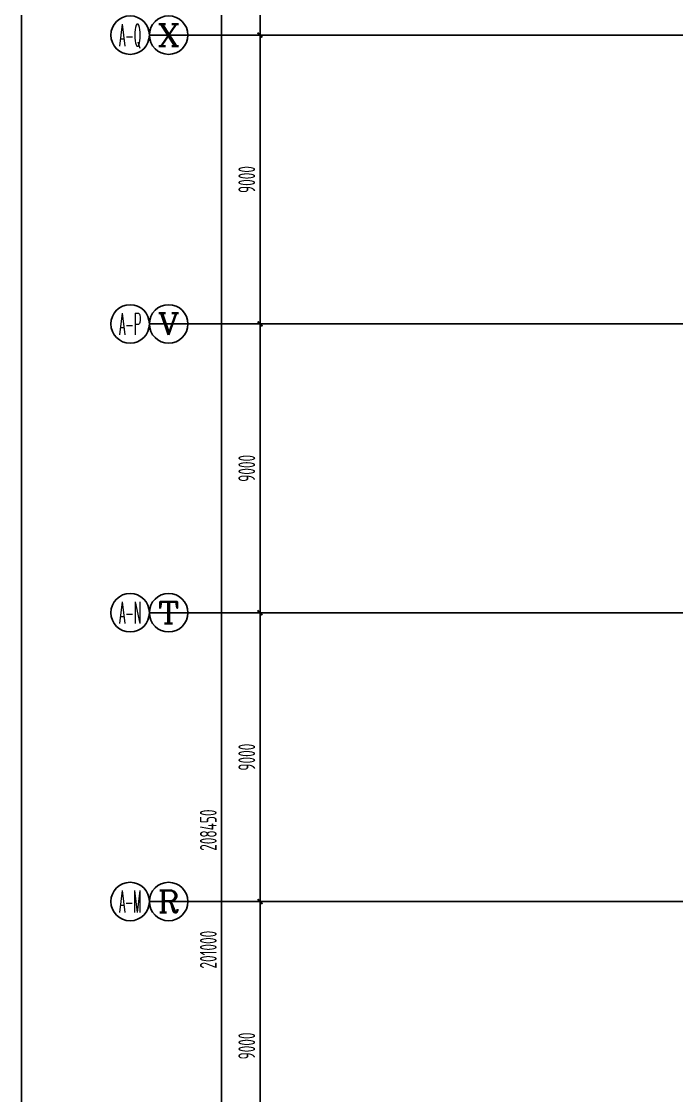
# Model space of a CAD drawing. Extents: x -20827274 to 1300756471, y -549375 to 3431892.
# Drawn here: x -124307 to -103877, y -280305 to -246835 of the extents above; entities that cross this region are included whole.
import ezdxf
from ezdxf.enums import TextEntityAlignment as Align

# ---------------------------------------------------------------- set-up
doc = ezdxf.new("R2010")
doc.units = 0
doc.header["$LTSCALE"] = 10
doc.linetypes.add('暖附图底图$0$DASH', pattern=[0.35, 0.25, -0.1])
doc.linetypes.add('暖附图底图$0$DOTE', pattern=[2.42, 2, -0.2, 0.02, -0.2])
for name, color, linetype in [('1-zs', 3, 'Continuous'), ('A-PUB_TITLE', 4, 'Continuous'), ('AXIS_TEXT', 7, 'Continuous'), ('暖附图底图$0$1-标注暖通', 8, 'Continuous'), ('暖附图底图$0$AXIS', 8, 'Continuous'), ('暖附图底图$0$AXIS_TEXT', 8, 'Continuous'), ('暖附图底图$0$DOTE', 8, 'Continuous')]:
    doc.layers.add(name, color=color, linetype=linetype)
doc.styles.add('COMPLEX', font='COMPLEX.shx', dxfattribs={"width": 0.65})
doc.styles.add('暖附图底图$0$8B2_02_T3', font='tssdeng.shx', dxfattribs={"width": 0.6, "bigfont": 'TSSDCHN.shx'})
doc.styles.add('暖附图底图$0$_TCH_AXIS', font='COMPLEX', dxfattribs={"bigfont": 'GBCBIG'})
doc.dimstyles.new('暖附图底图$0$_TCH_ARCH&&150', dxfattribs={"dimtxt": 525, "dimasz": 150, "dimexe": 375, "dimexo": 450, "dimgap": 150, "dimtad": 1, "dimdec": 0, "dimrnd": 50, "dimzin": 0, "dimdsep": 46, "dimtxsty": '暖附图底图$0$8B2_02_T3', "dimblk": '暖附图底图$0$_ArchTick', "dimcen": 0.09, "dimclrt": 7, "dimazin": 2, "dimtfac": 1, "dimtdec": 0, "dimtix": 1, "dimtmove": 2, "dimatfit": 3, "dimfxl": 0, "dimtolj": 1, "dimtzin": 0, "dimarcsym": 0})

# ---------------------------------------------------------------- blocks, each defined once
blk = doc.blocks.new('_AXISO')
blk.add_circle((0, 0), 0.5)
at = {"layer": 'AXIS_TEXT', "style": 'COMPLEX', "width": 1.041667}
blk.add_attdef('A', text='', height=0.56, dxfattribs=at).set_placement((-0.25, -0.28), (0.25, -0.28), align=Align.FIT)
blk = doc.blocks.new('暖附图底图$0$_ArchTick')
at = {"color": 0, "linetype": 'ByBlock', "const_width": 0.4}
blk.add_lwpolyline([(-0.5, -0.5), (0.5, 0.5)], dxfattribs=at)
blk = doc.blocks.new('*D3182')
at = {"layer": 'Defpoints', "color": 0, "transparency": 16777216}
for p in [(-118067, -175260), (-113117, -175260), (-113117, -376260)]:
    blk.add_point(p, dxfattribs=at)
at = {"layer": '暖附图底图$0$AXIS', "color": 0, "lineweight": -2, "transparency": 16777216}
for p, q in [((-113567, -175260), (-118442, -175260)), ((-118067, -376260), (-118067, -175260)), ((-113567, -376260), (-118442, -376260))]:
    blk.add_line(p, q, dxfattribs=at)
at = {"layer": '暖附图底图$0$AXIS', "color": 0, "lineweight": -2, "transparency": 16777216, "xscale": 150, "yscale": 150, "zscale": 150}
for p, rotation in [((-118067, -175260), 90), ((-118067, -376260), 270)]:
    blk.add_blockref('暖附图底图$0$_ArchTick', p, dxfattribs=dict(at, rotation=rotation))
at = {"layer": '暖附图底图$0$AXIS', "color": 7, "transparency": 16777216, "insert": (-118480, -275760), "char_height": 525, "attachment_point": 5, "rotation": 90, "style": '暖附图底图$0$8B2_02_T3'}
blk.add_mtext('\\A1;201000', dxfattribs=at)
blk = doc.blocks.new('*D3194')
at = {"layer": 'Defpoints', "color": 0, "transparency": 16777216}
for p in [(-116867, -274260), (-113117, -274260), (-113117, -283260)]:
    blk.add_point(p, dxfattribs=at)
at = {"layer": '暖附图底图$0$AXIS', "color": 0, "lineweight": -2, "transparency": 16777216}
for p, q in [((-113567, -274260), (-117242, -274260)), ((-116867, -283260), (-116867, -274260)), ((-113567, -283260), (-117242, -283260))]:
    blk.add_line(p, q, dxfattribs=at)
at = {"layer": '暖附图底图$0$AXIS', "color": 0, "lineweight": -2, "transparency": 16777216, "xscale": 150, "yscale": 150, "zscale": 150}
for p, rotation in [((-116867, -274260), 90), ((-116867, -283260), 270)]:
    blk.add_blockref('暖附图底图$0$_ArchTick', p, dxfattribs=dict(at, rotation=rotation))
at = {"layer": '暖附图底图$0$AXIS', "color": 7, "transparency": 16777216, "insert": (-117280, -278760), "char_height": 525, "attachment_point": 5, "rotation": 90, "style": '暖附图底图$0$8B2_02_T3'}
blk.add_mtext('\\A1;9000', dxfattribs=at)
blk = doc.blocks.new('*D3195')
at = {"layer": 'Defpoints', "color": 0, "transparency": 16777216}
for p in [(-116867, -265260), (-113117, -265260), (-113117, -274260)]:
    blk.add_point(p, dxfattribs=at)
at = {"layer": '暖附图底图$0$AXIS', "color": 0, "lineweight": -2, "transparency": 16777216}
for p, q in [((-113567, -265260), (-117242, -265260)), ((-116867, -274260), (-116867, -265260)), ((-113567, -274260), (-117242, -274260))]:
    blk.add_line(p, q, dxfattribs=at)
at = {"layer": '暖附图底图$0$AXIS', "color": 0, "lineweight": -2, "transparency": 16777216, "xscale": 150, "yscale": 150, "zscale": 150}
for p, rotation in [((-116867, -265260), 90), ((-116867, -274260), 270)]:
    blk.add_blockref('暖附图底图$0$_ArchTick', p, dxfattribs=dict(at, rotation=rotation))
at = {"layer": '暖附图底图$0$AXIS', "color": 7, "transparency": 16777216, "insert": (-117280, -269760), "char_height": 525, "attachment_point": 5, "rotation": 90, "style": '暖附图底图$0$8B2_02_T3'}
blk.add_mtext('\\A1;9000', dxfattribs=at)
blk = doc.blocks.new('*D3196')
at = {"layer": 'Defpoints', "color": 0, "transparency": 16777216}
for p in [(-116867, -256260), (-113117, -256260), (-113117, -265260)]:
    blk.add_point(p, dxfattribs=at)
at = {"layer": '暖附图底图$0$AXIS', "color": 0, "lineweight": -2, "transparency": 16777216}
for p, q in [((-113567, -256260), (-117242, -256260)), ((-116867, -265260), (-116867, -256260)), ((-113567, -265260), (-117242, -265260))]:
    blk.add_line(p, q, dxfattribs=at)
at = {"layer": '暖附图底图$0$AXIS', "color": 0, "lineweight": -2, "transparency": 16777216, "xscale": 150, "yscale": 150, "zscale": 150}
for p, rotation in [((-116867, -256260), 90), ((-116867, -265260), 270)]:
    blk.add_blockref('暖附图底图$0$_ArchTick', p, dxfattribs=dict(at, rotation=rotation))
at = {"layer": '暖附图底图$0$AXIS', "color": 7, "transparency": 16777216, "insert": (-117280, -260760), "char_height": 525, "attachment_point": 5, "rotation": 90, "style": '暖附图底图$0$8B2_02_T3'}
blk.add_mtext('\\A1;9000', dxfattribs=at)
blk = doc.blocks.new('*D3197')
at = {"layer": 'Defpoints', "color": 0, "transparency": 16777216}
for p in [(-116867, -247260), (-113117, -247260), (-113117, -256260)]:
    blk.add_point(p, dxfattribs=at)
at = {"layer": '暖附图底图$0$AXIS', "color": 0, "lineweight": -2, "transparency": 16777216}
for p, q in [((-113567, -247260), (-117242, -247260)), ((-116867, -256260), (-116867, -247260)), ((-113567, -256260), (-117242, -256260))]:
    blk.add_line(p, q, dxfattribs=at)
at = {"layer": '暖附图底图$0$AXIS', "color": 0, "lineweight": -2, "transparency": 16777216, "xscale": 150, "yscale": 150, "zscale": 150}
for p, rotation in [((-116867, -247260), 90), ((-116867, -256260), 270)]:
    blk.add_blockref('暖附图底图$0$_ArchTick', p, dxfattribs=dict(at, rotation=rotation))
at = {"layer": '暖附图底图$0$AXIS', "color": 7, "transparency": 16777216, "insert": (-117280, -251760), "char_height": 525, "attachment_point": 5, "rotation": 90, "style": '暖附图底图$0$8B2_02_T3'}
blk.add_mtext('\\A1;9000', dxfattribs=at)
blk = doc.blocks.new('*D3198')
at = {"layer": 'Defpoints', "color": 0, "transparency": 16777216}
for p in [(-116867, -238260), (-113117, -238260), (-113117, -247260)]:
    blk.add_point(p, dxfattribs=at)
at = {"layer": '暖附图底图$0$AXIS', "color": 0, "lineweight": -2, "transparency": 16777216}
for p, q in [((-113567, -238260), (-117242, -238260)), ((-116867, -247260), (-116867, -238260)), ((-113567, -247260), (-117242, -247260))]:
    blk.add_line(p, q, dxfattribs=at)
at = {"layer": '暖附图底图$0$AXIS', "color": 0, "lineweight": -2, "transparency": 16777216, "xscale": 150, "yscale": 150, "zscale": 150}
for p, rotation in [((-116867, -238260), 90), ((-116867, -247260), 270)]:
    blk.add_blockref('暖附图底图$0$_ArchTick', p, dxfattribs=dict(at, rotation=rotation))
at = {"layer": '暖附图底图$0$AXIS', "color": 7, "transparency": 16777216, "insert": (-117280, -242760), "char_height": 525, "attachment_point": 5, "rotation": 90, "style": '暖附图底图$0$8B2_02_T3'}
blk.add_mtext('\\A1;9000', dxfattribs=at)
blk = doc.blocks.new('*D3327')
at = {"layer": 'Defpoints', "color": 0, "transparency": 16777216}
for p in [(-118067, -167810), (-113117, -167810), (-113117, -376260)]:
    blk.add_point(p, dxfattribs=at)
at = {"layer": '暖附图底图$0$AXIS', "color": 0, "lineweight": -2, "transparency": 16777216}
for p, q in [((-113567, -167810), (-118442, -167810)), ((-118067, -376260), (-118067, -167810)), ((-113567, -376260), (-118442, -376260))]:
    blk.add_line(p, q, dxfattribs=at)
at = {"layer": '暖附图底图$0$AXIS', "color": 0, "lineweight": -2, "transparency": 16777216, "xscale": 150, "yscale": 150, "zscale": 150}
for p, rotation in [((-118067, -167810), 90), ((-118067, -376260), 270)]:
    blk.add_blockref('暖附图底图$0$_ArchTick', p, dxfattribs=dict(at, rotation=rotation))
at = {"layer": '暖附图底图$0$AXIS', "color": 7, "transparency": 16777216, "insert": (-118480, -272035), "char_height": 525, "attachment_point": 5, "rotation": 90, "style": '暖附图底图$0$8B2_02_T3'}
blk.add_mtext('\\A1;208450', dxfattribs=at)
blk = doc.blocks.new('*D3339')
at = {"layer": 'Defpoints', "color": 0, "transparency": 16777216}
for p in [(-116867, -274260), (-113117, -274260), (-113117, -283260)]:
    blk.add_point(p, dxfattribs=at)
at = {"layer": '暖附图底图$0$AXIS', "color": 0, "lineweight": -2, "transparency": 16777216}
for p, q in [((-113567, -274260), (-117242, -274260)), ((-116867, -283260), (-116867, -274260)), ((-113567, -283260), (-117242, -283260))]:
    blk.add_line(p, q, dxfattribs=at)
at = {"layer": '暖附图底图$0$AXIS', "color": 0, "lineweight": -2, "transparency": 16777216, "xscale": 150, "yscale": 150, "zscale": 150}
for p, rotation in [((-116867, -274260), 90), ((-116867, -283260), 270)]:
    blk.add_blockref('暖附图底图$0$_ArchTick', p, dxfattribs=dict(at, rotation=rotation))
at = {"layer": '暖附图底图$0$AXIS', "color": 7, "transparency": 16777216, "insert": (-117280, -278760), "char_height": 525, "attachment_point": 5, "rotation": 90, "style": '暖附图底图$0$8B2_02_T3'}
blk.add_mtext('\\A1;9000', dxfattribs=at)
blk = doc.blocks.new('*D3340')
at = {"layer": 'Defpoints', "color": 0, "transparency": 16777216}
for p in [(-116867, -265260), (-113117, -265260), (-113117, -274260)]:
    blk.add_point(p, dxfattribs=at)
at = {"layer": '暖附图底图$0$AXIS', "color": 0, "lineweight": -2, "transparency": 16777216}
for p, q in [((-113567, -265260), (-117242, -265260)), ((-116867, -274260), (-116867, -265260)), ((-113567, -274260), (-117242, -274260))]:
    blk.add_line(p, q, dxfattribs=at)
at = {"layer": '暖附图底图$0$AXIS', "color": 0, "lineweight": -2, "transparency": 16777216, "xscale": 150, "yscale": 150, "zscale": 150}
for p, rotation in [((-116867, -265260), 90), ((-116867, -274260), 270)]:
    blk.add_blockref('暖附图底图$0$_ArchTick', p, dxfattribs=dict(at, rotation=rotation))
at = {"layer": '暖附图底图$0$AXIS', "color": 7, "transparency": 16777216, "insert": (-117280, -269760), "char_height": 525, "attachment_point": 5, "rotation": 90, "style": '暖附图底图$0$8B2_02_T3'}
blk.add_mtext('\\A1;9000', dxfattribs=at)
blk = doc.blocks.new('*D3341')
at = {"layer": 'Defpoints', "color": 0, "transparency": 16777216}
for p in [(-116867, -256260), (-113117, -256260), (-113117, -265260)]:
    blk.add_point(p, dxfattribs=at)
at = {"layer": '暖附图底图$0$AXIS', "color": 0, "lineweight": -2, "transparency": 16777216}
for p, q in [((-113567, -256260), (-117242, -256260)), ((-116867, -265260), (-116867, -256260)), ((-113567, -265260), (-117242, -265260))]:
    blk.add_line(p, q, dxfattribs=at)
at = {"layer": '暖附图底图$0$AXIS', "color": 0, "lineweight": -2, "transparency": 16777216, "xscale": 150, "yscale": 150, "zscale": 150}
for p, rotation in [((-116867, -256260), 90), ((-116867, -265260), 270)]:
    blk.add_blockref('暖附图底图$0$_ArchTick', p, dxfattribs=dict(at, rotation=rotation))
at = {"layer": '暖附图底图$0$AXIS', "color": 7, "transparency": 16777216, "insert": (-117280, -260760), "char_height": 525, "attachment_point": 5, "rotation": 90, "style": '暖附图底图$0$8B2_02_T3'}
blk.add_mtext('\\A1;9000', dxfattribs=at)
blk = doc.blocks.new('*D3342')
at = {"layer": 'Defpoints', "color": 0, "transparency": 16777216}
for p in [(-116867, -247260), (-113117, -247260), (-113117, -256260)]:
    blk.add_point(p, dxfattribs=at)
at = {"layer": '暖附图底图$0$AXIS', "color": 0, "lineweight": -2, "transparency": 16777216}
for p, q in [((-113567, -247260), (-117242, -247260)), ((-116867, -256260), (-116867, -247260)), ((-113567, -256260), (-117242, -256260))]:
    blk.add_line(p, q, dxfattribs=at)
at = {"layer": '暖附图底图$0$AXIS', "color": 0, "lineweight": -2, "transparency": 16777216, "xscale": 150, "yscale": 150, "zscale": 150}
for p, rotation in [((-116867, -247260), 90), ((-116867, -256260), 270)]:
    blk.add_blockref('暖附图底图$0$_ArchTick', p, dxfattribs=dict(at, rotation=rotation))
at = {"layer": '暖附图底图$0$AXIS', "color": 7, "transparency": 16777216, "insert": (-117280, -251760), "char_height": 525, "attachment_point": 5, "rotation": 90, "style": '暖附图底图$0$8B2_02_T3'}
blk.add_mtext('\\A1;9000', dxfattribs=at)
blk = doc.blocks.new('*D3343')
at = {"layer": 'Defpoints', "color": 0, "transparency": 16777216}
for p in [(-116867, -238260), (-113117, -238260), (-113117, -247260)]:
    blk.add_point(p, dxfattribs=at)
at = {"layer": '暖附图底图$0$AXIS', "color": 0, "lineweight": -2, "transparency": 16777216}
for p, q in [((-113567, -238260), (-117242, -238260)), ((-116867, -247260), (-116867, -238260)), ((-113567, -247260), (-117242, -247260))]:
    blk.add_line(p, q, dxfattribs=at)
at = {"layer": '暖附图底图$0$AXIS', "color": 0, "lineweight": -2, "transparency": 16777216, "xscale": 150, "yscale": 150, "zscale": 150}
for p, rotation in [((-116867, -238260), 90), ((-116867, -247260), 270)]:
    blk.add_blockref('暖附图底图$0$_ArchTick', p, dxfattribs=dict(at, rotation=rotation))
at = {"layer": '暖附图底图$0$AXIS', "color": 7, "transparency": 16777216, "insert": (-117280, -242760), "char_height": 525, "attachment_point": 5, "rotation": 90, "style": '暖附图底图$0$8B2_02_T3'}
blk.add_mtext('\\A1;9000', dxfattribs=at)
blk = doc.blocks.new('暖附图底图$0$AFSFCS')
at = {"layer": '暖附图底图$0$AXIS'}
for p, q in [((-113117.3, -247260.4), (-120317.3, -247260.4)), ((-113117.3, -247260.4), (-119117.3, -247260.4)), ((-113117.3, -256260.4), (-120317.3, -256260.4)), ((-113117.3, -256260.4), (-119117.3, -256260.4)), ((-113117.3, -265260.4), (-120317.3, -265260.4)), ((-113117.3, -265260.4), (-119117.3, -265260.4)), ((-113117.3, -274260.4), (-120317.3, -274260.4)), ((-113117.3, -274260.4), (-119117.3, -274260.4))]:
    blk.add_line(p, q, dxfattribs=at)
at = {"layer": '暖附图底图$0$DOTE', "color": 16, "linetype": '暖附图底图$0$DOTE', "ltscale": 1.5}
for p, q in [((-113117.3, -247260.4), (10791.4, -247260.4)), ((-113117.3, -256260.4), (10791.4, -256260.4)), ((-113117.3, -265260.4), (10791.4, -265260.4)), ((-113117.3, -274260.4), (10791.4, -274260.4))]:
    blk.add_line(p, q, dxfattribs=at)
at = {"layer": '暖附图底图$0$AXIS'}
ref = blk.add_blockref('_AXISO', (-120917.3, -247260.4), dxfattribs=dict(at, xscale=1200, yscale=1200, zscale=1200))
ref.add_attrib('A', 'A-Q', dxfattribs={"layer": '暖附图底图$0$AXIS_TEXT', "height": 678.82, "style": '暖附图底图$0$_TCH_AXIS', "width": 0.333333}).set_placement((-121256.7, -247599.8), (-120577.9, -247599.8), align=Align.FIT)
ref = blk.add_blockref('_AXISO', (-119717.3, -247260.4), dxfattribs=dict(at, xscale=1200, yscale=1200, zscale=1200))
ref.add_attrib('A', 'X', dxfattribs={"layer": '暖附图底图$0$AXIS_TEXT', "height": 678.8, "style": '暖附图底图$0$_TCH_AXIS', "width": 1.166667}).set_placement((-120056.7, -247599.8), (-119377.9, -247599.8), align=Align.FIT)
ref = blk.add_blockref('_AXISO', (-120917.3, -256260.4), dxfattribs=dict(at, xscale=1200, yscale=1200, zscale=1200))
ref.add_attrib('A', 'A-P', dxfattribs={"layer": '暖附图底图$0$AXIS_TEXT', "height": 678.82, "style": '暖附图底图$0$_TCH_AXIS', "width": 0.328125}).set_placement((-121256.7, -256599.8), (-120577.9, -256599.8), align=Align.FIT)
ref = blk.add_blockref('_AXISO', (-119717.3, -256260.4), dxfattribs=dict(at, xscale=1200, yscale=1200, zscale=1200))
ref.add_attrib('A', 'V', dxfattribs={"layer": '暖附图底图$0$AXIS_TEXT', "height": 678.8, "style": '暖附图底图$0$_TCH_AXIS', "width": 1.166667}).set_placement((-120056.7, -256599.8), (-119377.9, -256599.8), align=Align.FIT)
ref = blk.add_blockref('_AXISO', (-120917.3, -265260.4), dxfattribs=dict(at, xscale=1200, yscale=1200, zscale=1200))
ref.add_attrib('A', 'A-N', dxfattribs={"layer": '暖附图底图$0$AXIS_TEXT', "height": 678.82, "style": '暖附图底图$0$_TCH_AXIS', "width": 0.318182}).set_placement((-121256.7, -265599.8), (-120577.9, -265599.8), align=Align.FIT)
ref = blk.add_blockref('_AXISO', (-119717.3, -265260.4), dxfattribs=dict(at, xscale=1200, yscale=1200, zscale=1200))
ref.add_attrib('A', 'T', dxfattribs={"layer": '暖附图底图$0$AXIS_TEXT', "height": 678.8, "style": '暖附图底图$0$_TCH_AXIS', "width": 1.4}).set_placement((-120056.7, -265599.8), (-119377.9, -265599.8), align=Align.FIT)
ref = blk.add_blockref('_AXISO', (-120917.3, -274260.4), dxfattribs=dict(at, xscale=1200, yscale=1200, zscale=1200))
ref.add_attrib('A', 'A-M', dxfattribs={"layer": '暖附图底图$0$AXIS_TEXT', "height": 678.82, "style": '暖附图底图$0$_TCH_AXIS', "width": 0.308824}).set_placement((-121256.7, -274599.8), (-120577.9, -274599.8), align=Align.FIT)
ref = blk.add_blockref('_AXISO', (-119717.3, -274260.4), dxfattribs=dict(at, xscale=1200, yscale=1200, zscale=1200))
ref.add_attrib('A', 'R', dxfattribs={"layer": '暖附图底图$0$AXIS_TEXT', "height": 678.8, "style": '暖附图底图$0$_TCH_AXIS', "width": 1.166667}).set_placement((-120056.7, -274599.8), (-119377.9, -274599.8), align=Align.FIT)
for p1, p2, distance, picture, middle in [((-113117.3, -376260.4), (-113117.3, -167810.4), 4950, '*D3327', (-118479.8, -272035.4)), ((-113117.3, -376260.4), (-113117.3, -175260.4), 4950, '*D3182', (-118479.8, -275760.4)), ((-113117.3, -247260.4), (-113117.3, -238260.4), 3750, '*D3198', (-117279.8, -242760.4)), ((-113117.3, -247260.4), (-113117.3, -238260.4), 3750, '*D3343', (-117279.8, -242760.4)), ((-113117.3, -256260.4), (-113117.3, -247260.4), 3750, '*D3197', (-117279.8, -251760.4)), ((-113117.3, -256260.4), (-113117.3, -247260.4), 3750, '*D3342', (-117279.8, -251760.4)), ((-113117.3, -265260.4), (-113117.3, -256260.4), 3750, '*D3196', (-117279.8, -260760.4)), ((-113117.3, -265260.4), (-113117.3, -256260.4), 3750, '*D3341', (-117279.8, -260760.4)), ((-113117.3, -274260.4), (-113117.3, -265260.4), 3750, '*D3195', (-117279.8, -269760.4)), ((-113117.3, -274260.4), (-113117.3, -265260.4), 3750, '*D3340', (-117279.8, -269760.4)), ((-113117.3, -283260.4), (-113117.3, -274260.4), 3750, '*D3194', (-117279.8, -278760.4)), ((-113117.3, -283260.4), (-113117.3, -274260.4), 3750, '*D3339', (-117279.8, -278760.4))]:
    dim = blk.add_aligned_dim(p1=p1, p2=p2, distance=distance, dimstyle='暖附图底图$0$_TCH_ARCH&&150', dxfattribs=at)
    dim.commit()
    dim.dimension.update_dxf_attribs({"geometry": picture, "text_midpoint": middle})
blk = doc.blocks.new('暖附图底图')
at = {"layer": '暖附图底图$0$1-标注暖通', "linetype": '暖附图底图$0$DASH'}
blk.add_blockref('暖附图底图$0$AFSFCS', (500000, 0), dxfattribs=at)

msp = doc.modelspace()

# ---------------------------------------------------------------- linework, layer by layer
at = {"layer": 'A-PUB_TITLE'}
msp.add_lwpolyline([(172693.4, -61755.5), (172693.4, -481755.5), (-124306.6, -481755.5), (-124306.6, -61755.5)], close=True, dxfattribs=at)

# ---------------------------------------------------------------- block references
at = {"layer": '1-zs'}
msp.add_blockref('暖附图底图', (-500000, 0), dxfattribs=at)

doc.saveas('drawing.dxf')
